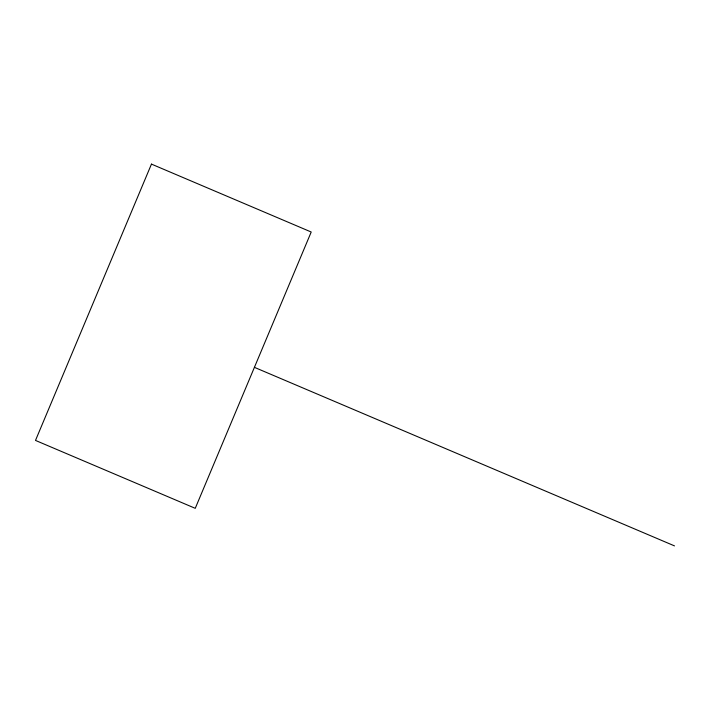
<?xml version="1.0" encoding="UTF-8"?>
<svg xmlns="http://www.w3.org/2000/svg" width="710" height="710" viewBox="0 0 710 710"><rect width="100%" height="100%" fill="white"/><g stroke="black" fill="none" stroke-linecap="round" stroke-linejoin="round"><path stroke-width="1.06" d="M254.42 367.345L674.5 545.892M151.461 164.108L35.5 440.422L195.25 508.324L311.211 232.01L151.461 164.108"/></g></svg>
